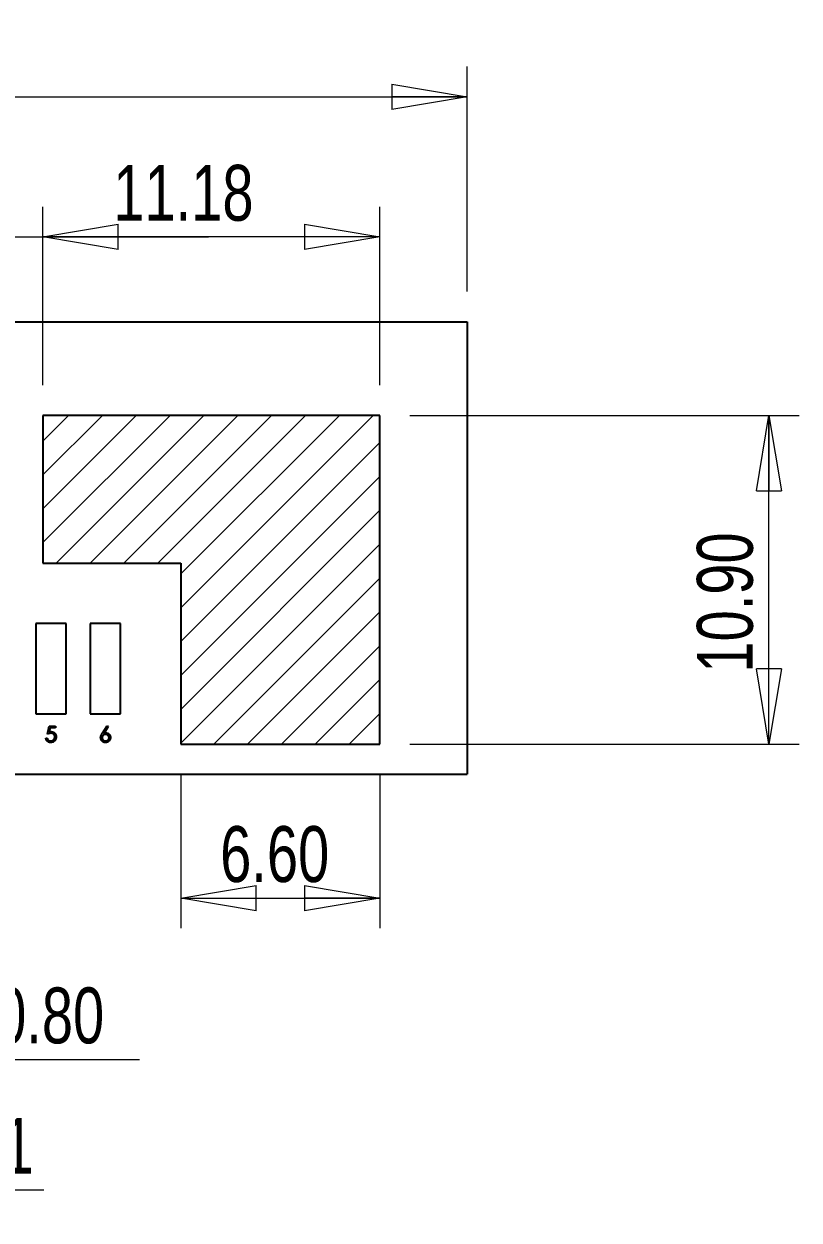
# Model space of a CAD drawing. Header units: millimetres. Extents: x 10 to 205, y 5 to 297.
# Drawn here: x 113.08 to 138.78, y 220.74 to 260.4 of the extents above; entities that cross this region are included whole.
import ezdxf

# ---------------------------------------------------------------- set-up
doc = ezdxf.new("R2010")
doc.units = ezdxf.units.MM
doc.styles.add('SLDTEXTSTYLE0', font='TXT', dxfattribs={"width": 0.75})
doc.dimstyles.new('SLDDIMSTYLE0', dxfattribs={"dimtxt": 1.852083, "dimasz": 2.5, "dimexe": 0, "dimexo": 0.0625, "dimgap": 0.463021, "dimtad": 1, "dimrnd": 1e-09, "dimzin": 12, "dimdsep": 46, "dimtxsty": 'SLDTEXTSTYLE0', "dimblk1": 'CLOSED', "dimblk2": 'CLOSED', "dimsah": 1, "dimcen": 0.09, "dimadec": 0, "dimazin": 3, "dimtfac": 1, "dimtofl": 0, "dimtmove": 0, "dimatfit": 3, "dimldrblk": 'CLOSED', "dimfxl": 1, "dimfrac": 2, "dimtolj": 1, "dimtzin": 12, "dimarcsym": 0})
doc.dimstyles.new('SLDDIMSTYLE1', dxfattribs={"dimtxt": 1.852083, "dimasz": 2.5, "dimexe": 0, "dimexo": 0.0625, "dimgap": 0.463021, "dimtad": 1, "dimrnd": 1e-09, "dimzin": 4, "dimdsep": 46, "dimtxsty": 'SLDTEXTSTYLE0', "dimblk1": 'CLOSED', "dimblk2": 'CLOSED', "dimsah": 1, "dimcen": 0.09, "dimadec": 0, "dimazin": 1, "dimtfac": 1, "dimtofl": 0, "dimtmove": 0, "dimatfit": 3, "dimldrblk": 'CLOSED', "dimfxl": 1, "dimfrac": 2, "dimtolj": 1, "dimtzin": 12, "dimarcsym": 0})
doc.dimstyles.new('SLDDIMSTYLE2', dxfattribs={"dimtxt": 1.852083, "dimasz": 2.5, "dimexe": 0, "dimexo": 0.0625, "dimgap": 0.463021, "dimtad": 1, "dimrnd": 1e-09, "dimzin": 12, "dimdsep": 46, "dimtxsty": 'SLDTEXTSTYLE0', "dimblk1": 'CLOSED', "dimblk2": 'CLOSED', "dimsah": 1, "dimcen": 0.09, "dimadec": 0, "dimazin": 3, "dimtfac": 1, "dimtmove": 0, "dimatfit": 0, "dimldrblk": 'CLOSED', "dimfxl": 1, "dimfrac": 2, "dimtolj": 1, "dimtzin": 12, "dimarcsym": 0})
doc.dimstyles.new('SLDDIMSTYLE3', dxfattribs={"dimtxt": 1.852083, "dimasz": 2.5, "dimexe": 0, "dimexo": 0.0625, "dimgap": 0.463021, "dimtad": 1, "dimrnd": 1e-09, "dimzin": 0, "dimdsep": 46, "dimtxsty": 'SLDTEXTSTYLE0', "dimblk1": 'CLOSED', "dimblk2": 'CLOSED', "dimsah": 1, "dimcen": 0.09, "dimadec": 0, "dimazin": 0, "dimtfac": 1, "dimtmove": 0, "dimatfit": 0, "dimldrblk": 'CLOSED', "dimfxl": 1, "dimfrac": 2, "dimtolj": 1, "dimtzin": 12, "dimarcsym": 0})

# ---------------------------------------------------------------- blocks, each defined once
blk = doc.blocks.new('SW_HATCH_0')
at = {"color": 0, "linetype": 'Continuous', "lineweight": 0}
for p, q in [((0, 0), (-0.852, -0.852)), ((1.123, 0), (-0.852, -1.975)), ((2.245, 0), (-0.852, -3.098)), ((3.368, 0), (-0.852, -4.22)), ((4.49, 0), (-0.41, -4.9)), ((5.613, 0), (0.713, -4.9)), ((6.735, 0), (1.835, -4.9)), ((7.858, 0), (2.958, -4.9)), ((8.98, 0), (3.723, -5.258)), ((10.103, 0), (3.723, -6.38)), ((10.323, -0.903), (3.723, -7.503)), ((10.323, -2.025), (3.723, -8.625)), ((10.323, -3.148), (3.723, -9.748)), ((10.323, -4.27), (3.723, -10.87)), ((10.323, -5.393), (4.815, -10.9)), ((10.323, -6.515), (5.938, -10.9)), ((10.323, -7.638), (7.061, -10.9)), ((10.323, -8.761), (8.183, -10.9)), ((10.323, -9.883), (9.306, -10.9))]:
    blk.add_line(p, q, dxfattribs=at)
blk = doc.blocks.new('_Closed')
at = {"color": 0, "linetype": 'ByBlock', "lineweight": -2}
for p, q in [((-1, 0.166667), (0, 0)), ((-1, 0.166667), (-1, -0.166667)), ((0, 0), (-1, -0.166667)), ((0, 0), (-1, 0))]:
    blk.add_line(p, q, dxfattribs=at)
blk = doc.blocks.new('_D')
at = {"color": 7, "linetype": 'Continuous', "lineweight": 0}
for p, q in [((94.783, 251.523), (94.783, 258.984)), ((127.783, 251.523), (127.783, 258.984)), ((94.783, 257.984), (127.783, 257.984))]:
    blk.add_line(p, q, dxfattribs=at)
at = {"color": 7, "linetype": 'Continuous', "lineweight": 18, "xscale": 2.5, "yscale": 2.5, "rotation": 180}
blk.add_blockref('_Closed', (94.783, 257.984), dxfattribs=at)
at = {"color": 7, "linetype": 'Continuous', "lineweight": 18, "xscale": 2.5, "yscale": 2.5}
blk.add_blockref('_Closed', (127.783, 257.984), dxfattribs=at)
at = {"color": 7, "linetype": 'Continuous', "lineweight": 18, "insert": (109.608, 260.372), "char_height": 1.8521, "attachment_point": 1, "style": 'SLDTEXTSTYLE0'}
blk.add_mtext('33', dxfattribs=at)
blk = doc.blocks.new('_D_1')
at = {"color": 7, "linetype": 'Continuous', "lineweight": 0}
for p, q in [((118.283, 235.523), (118.283, 230.416)), ((124.883, 235.523), (124.883, 230.416)), ((118.283, 231.416), (124.883, 231.416))]:
    blk.add_line(p, q, dxfattribs=at)
at = {"color": 7, "linetype": 'Continuous', "lineweight": 18, "xscale": 2.5, "yscale": 2.5, "rotation": 180}
blk.add_blockref('_Closed', (118.283, 231.416), dxfattribs=at)
at = {"color": 7, "linetype": 'Continuous', "lineweight": 18, "xscale": 2.5, "yscale": 2.5}
blk.add_blockref('_Closed', (124.883, 231.416), dxfattribs=at)
at = {"color": 7, "linetype": 'Continuous', "lineweight": 18, "insert": (119.59, 233.803), "char_height": 1.8521, "attachment_point": 1, "style": 'SLDTEXTSTYLE0'}
blk.add_mtext('6.60', dxfattribs=at)
blk = doc.blocks.new('_D_3')
at = {"color": 7, "linetype": 'Continuous', "lineweight": 0}
for p, q in [((106.283, 236.523), (106.283, 220.743)), ((107.283, 236.523), (107.283, 220.743)), ((106.283, 221.743), (100.783, 221.743)), ((106.283, 221.743), (107.283, 221.743)), ((107.283, 221.743), (113.743, 221.743))]:
    blk.add_line(p, q, dxfattribs=at)
at = {"color": 7, "linetype": 'Continuous', "lineweight": 18, "xscale": 2.5, "yscale": 2.5}
blk.add_blockref('_Closed', (106.283, 221.743), dxfattribs=at)
at = {"color": 7, "linetype": 'Continuous', "lineweight": 18, "xscale": 2.5, "yscale": 2.5, "rotation": 180}
blk.add_blockref('_Closed', (107.283, 221.743), dxfattribs=at)
at = {"color": 7, "linetype": 'Continuous', "lineweight": 18, "attachment_point": 1, "style": 'SLDTEXTSTYLE0'}
for s, insert, char_height in [('6-', (110.187, 224.131), 1.8521), ('1', (112.375, 224.131), 1.852)]:
    blk.add_mtext(s, dxfattribs=dict(at, insert=insert, char_height=char_height))
blk = doc.blocks.new('_D_5')
at = {"color": 7, "linetype": 'Continuous', "lineweight": 0}
for p, q in [((107.283, 236.523), (107.283, 225.066)), ((108.083, 236.523), (108.083, 225.066)), ((107.283, 226.066), (101.783, 226.066)), ((107.283, 226.066), (108.083, 226.066)), ((108.083, 226.066), (116.917, 226.066))]:
    blk.add_line(p, q, dxfattribs=at)
at = {"color": 7, "linetype": 'Continuous', "lineweight": 18, "xscale": 2.5, "yscale": 2.5}
blk.add_blockref('_Closed', (107.283, 226.066), dxfattribs=at)
at = {"color": 7, "linetype": 'Continuous', "lineweight": 18, "xscale": 2.5, "yscale": 2.5, "rotation": 180}
blk.add_blockref('_Closed', (108.083, 226.066), dxfattribs=at)
at = {"color": 7, "linetype": 'Continuous', "lineweight": 18, "char_height": 1.8521, "attachment_point": 1, "style": 'SLDTEXTSTYLE0'}
for s, insert in [('6-', (109.941, 228.454)), ('0.80', (112.129, 228.454))]:
    blk.add_mtext(s, dxfattribs=dict(at, insert=insert))
blk = doc.blocks.new('_D_6')
at = {"color": 7, "linetype": 'Continuous', "lineweight": 0}
for p, q in [((125.883, 247.423), (138.783, 247.423)), ((137.783, 236.523), (137.783, 247.423)), ((125.883, 236.523), (138.783, 236.523))]:
    blk.add_line(p, q, dxfattribs=at)
at = {"color": 7, "linetype": 'Continuous', "lineweight": 18, "xscale": 2.5, "yscale": 2.5}
for p, rotation in [((137.783, 247.423), 90), ((137.783, 236.523), 270)]:
    blk.add_blockref('_Closed', p, dxfattribs=dict(at, rotation=rotation))
at = {"color": 7, "linetype": 'Continuous', "lineweight": 18, "insert": (135.396, 238.894), "char_height": 1.8521, "attachment_point": 1, "rotation": 90, "style": 'SLDTEXTSTYLE0'}
blk.add_mtext('10.90', dxfattribs=at)
blk = doc.blocks.new('_D_7')
at = {"color": 7, "linetype": 'Continuous', "lineweight": 0}
for p, q in [((113.708, 248.423), (113.708, 254.34)), ((124.883, 248.423), (124.883, 254.34)), ((124.883, 253.34), (113.708, 253.34))]:
    blk.add_line(p, q, dxfattribs=at)
at = {"color": 7, "linetype": 'Continuous', "lineweight": 18, "xscale": 2.5, "yscale": 2.5, "rotation": 180}
blk.add_blockref('_Closed', (113.708, 253.34), dxfattribs=at)
at = {"color": 7, "linetype": 'Continuous', "lineweight": 18, "xscale": 2.5, "yscale": 2.5}
blk.add_blockref('_Closed', (124.883, 253.34), dxfattribs=at)
at = {"color": 7, "linetype": 'Continuous', "lineweight": 18, "insert": (116.048, 255.727), "char_height": 1.8521, "attachment_point": 1, "style": 'SLDTEXTSTYLE0'}
blk.add_mtext('11.18', dxfattribs=at)
blk = doc.blocks.new('_D_9')
at = {"color": 7, "linetype": 'Continuous', "lineweight": 0}
for p, q in [((108.858, 248.423), (108.858, 254.34)), ((113.708, 248.423), (113.708, 254.34)), ((108.858, 253.34), (103.358, 253.34)), ((108.858, 253.34), (113.708, 253.34)), ((113.708, 253.34), (119.208, 253.34))]:
    blk.add_line(p, q, dxfattribs=at)
at = {"color": 7, "linetype": 'Continuous', "lineweight": 18, "xscale": 2.5, "yscale": 2.5}
blk.add_blockref('_Closed', (108.858, 253.34), dxfattribs=at)
at = {"color": 7, "linetype": 'Continuous', "lineweight": 18, "xscale": 2.5, "yscale": 2.5, "rotation": 180}
blk.add_blockref('_Closed', (113.708, 253.34), dxfattribs=at)
at = {"color": 7, "linetype": 'Continuous', "lineweight": 18, "insert": (108.896, 255.727), "char_height": 1.8521, "attachment_point": 1, "style": 'SLDTEXTSTYLE0'}
blk.add_mtext('4.85', dxfattribs=at)

msp = doc.modelspace()

# ---------------------------------------------------------------- linework, layer by layer
at = {"color": 7, "linetype": 'Continuous', "lineweight": 25}
for p, q in [((94.783, 250.523), (127.783, 250.523)), ((127.783, 250.523), (127.783, 235.523)), ((113.708, 247.423), (113.708, 242.523)), ((124.883, 247.423), (113.708, 247.423)), ((124.883, 236.523), (124.883, 247.423)), ((113.708, 242.523), (118.283, 242.523)), ((118.283, 242.523), (118.283, 236.523)), ((113.483, 240.523), (113.483, 237.523)), ((114.483, 240.523), (113.483, 240.523)), ((114.483, 237.523), (114.483, 240.523)), ((115.283, 240.523), (115.283, 237.523)), ((116.283, 240.523), (115.283, 240.523)), ((116.283, 237.523), (116.283, 240.523)), ((113.483, 237.523), (114.483, 237.523)), ((115.283, 237.523), (116.283, 237.523)), ((113.861, 236.854), (113.915, 237.119)), ((113.915, 237.119), (114.132, 237.119)), ((113.952, 237.065), (113.924, 236.925)), ((114.132, 237.065), (113.952, 237.065)), ((114.132, 237.119), (114.132, 237.065)), ((115.686, 236.891), (115.844, 237.132)), ((115.881, 237.104), (115.741, 236.89)), ((115.844, 237.132), (115.881, 237.104)), ((113.807, 236.725), (113.854, 236.725)), ((118.283, 236.523), (124.883, 236.523)), ((94.783, 235.523), (127.783, 235.523))]:
    msp.add_line(p, q, dxfattribs=at)
for points, knots in [([(113.978, 236.881), (113.974, 236.881), (113.965, 236.881), (113.952, 236.88), (113.938, 236.878), (113.924, 236.875), (113.909, 236.871), (113.894, 236.866), (113.878, 236.861), (113.867, 236.856), (113.861, 236.854)], [0, 0, 0, 0, 0.102203, 0.2110233, 0.3250997, 0.4465021, 0.5737877, 0.7089007, 0.8503579, 1, 1, 1, 1]), ([(113.924, 236.925), (113.93, 236.927), (113.94, 236.93), (113.956, 236.933), (113.972, 236.935), (113.981, 236.936), (113.986, 236.936)], [0, 0, 0, 0, 0.275068, 0.532901, 0.773973, 1, 1, 1, 1]), ([(114.153, 236.763), (114.153, 236.758), (114.152, 236.75), (114.151, 236.737), (114.149, 236.725), (114.147, 236.712), (114.143, 236.7), (114.139, 236.689), (114.134, 236.678), (114.129, 236.666), (114.123, 236.656), (114.116, 236.646), (114.108, 236.637), (114.1, 236.628), (114.092, 236.62), (114.083, 236.612), (114.073, 236.605), (114.063, 236.599), (114.053, 236.594), (114.042, 236.589), (114.031, 236.585), (114.019, 236.582), (114.007, 236.579), (113.994, 236.578), (113.981, 236.576), (113.973, 236.576), (113.968, 236.576)], [0, 0, 0, 0, 0.0440145, 0.0874341, 0.1301184, 0.1725537, 0.2145548, 0.2562981, 0.2984382, 0.340849, 0.3827152, 0.423924, 0.4642462, 0.5040737, 0.5438619, 0.5835667, 0.6230943, 0.6632291, 0.7035513, 0.7439379, 0.7845413, 0.8257501, 0.8677574, 0.9107452, 0.9549144, 1, 1, 1, 1]), ([(113.971, 236.63), (113.976, 236.631), (113.984, 236.631), (113.998, 236.633), (114.01, 236.636), (114.022, 236.64), (114.034, 236.645), (114.045, 236.652), (114.056, 236.66), (114.066, 236.669), (114.075, 236.678), (114.083, 236.689), (114.09, 236.7), (114.096, 236.712), (114.1, 236.724), (114.103, 236.737), (114.105, 236.751), (114.105, 236.76), (114.105, 236.765)], [0, 0, 0, 0, 0.0642073, 0.1264247, 0.1876803, 0.2482164, 0.3083051, 0.369661, 0.4316986, 0.4959469, 0.559758, 0.6222954, 0.6839106, 0.7450924, 0.8067402, 0.8690866, 0.93329, 1, 1, 1, 1]), ([(114.105, 236.765), (114.105, 236.769), (114.105, 236.777), (114.103, 236.789), (114.101, 236.801), (114.097, 236.812), (114.092, 236.822), (114.086, 236.832), (114.079, 236.841), (114.071, 236.849), (114.062, 236.857), (114.052, 236.863), (114.041, 236.869), (114.03, 236.874), (114.018, 236.877), (114.005, 236.88), (113.992, 236.881), (113.982, 236.881), (113.978, 236.881)], [0, 0, 0, 0, 0.065351, 0.127916, 0.18836, 0.247216, 0.30563, 0.36377, 0.422661, 0.482687, 0.5433, 0.604118, 0.664965, 0.727413, 0.791468, 0.858055, 0.927037, 1, 1, 1, 1]), ([(113.986, 236.936), (113.992, 236.936), (114.004, 236.935), (114.021, 236.933), (114.037, 236.929), (114.052, 236.924), (114.067, 236.917), (114.081, 236.909), (114.094, 236.899), (114.106, 236.887), (114.117, 236.875), (114.127, 236.861), (114.135, 236.847), (114.141, 236.832), (114.147, 236.816), (114.15, 236.799), (114.152, 236.781), (114.153, 236.769), (114.153, 236.763)], [0, 0, 0, 0, 0.065808, 0.129394, 0.190894, 0.251281, 0.310815, 0.370371, 0.430768, 0.492881, 0.555104, 0.616067, 0.677256, 0.73826, 0.800762, 0.864778, 0.931045, 1, 1, 1, 1]), ([(115.627, 236.737), (115.627, 236.743), (115.628, 236.754), (115.63, 236.771), (115.634, 236.788), (115.639, 236.803), (115.644, 236.815), (115.648, 236.824), (115.653, 236.834), (115.658, 236.845), (115.664, 236.856), (115.671, 236.867), (115.678, 236.879), (115.684, 236.887), (115.686, 236.891)], [0, 0, 0, 0, 0.097818, 0.199726, 0.305276, 0.415811, 0.474472, 0.537274, 0.603657, 0.674299, 0.749834, 0.828598, 0.912378, 1, 1, 1, 1]), ([(115.786, 236.841), (115.782, 236.841), (115.774, 236.84), (115.762, 236.839), (115.751, 236.837), (115.741, 236.833), (115.731, 236.829), (115.722, 236.824), (115.713, 236.817), (115.705, 236.81), (115.698, 236.802), (115.692, 236.794), (115.687, 236.785), (115.682, 236.776), (115.679, 236.766), (115.676, 236.756), (115.675, 236.746), (115.675, 236.739), (115.675, 236.735)], [0, 0, 0, 0, 0.0705993, 0.1379009, 0.2031962, 0.2667897, 0.3291064, 0.3906535, 0.4526531, 0.515748, 0.5779263, 0.63893, 0.6983507, 0.757296, 0.8163938, 0.8762669, 0.9368171, 1, 1, 1, 1]), ([(115.741, 236.89), (115.75, 236.891), (115.768, 236.894), (115.787, 236.895), (115.796, 236.895)], [0, 0, 0, 0, 0.512659, 1, 1, 1, 1]), ([(115.905, 236.735), (115.905, 236.739), (115.905, 236.746), (115.903, 236.756), (115.901, 236.766), (115.897, 236.776), (115.892, 236.785), (115.886, 236.794), (115.879, 236.802), (115.87, 236.81), (115.861, 236.817), (115.852, 236.824), (115.842, 236.829), (115.832, 236.833), (115.821, 236.837), (115.81, 236.839), (115.798, 236.84), (115.79, 236.841), (115.786, 236.841)], [0, 0, 0, 0, 0.061138, 0.119994, 0.178225, 0.236256, 0.294929, 0.354716, 0.41673, 0.480664, 0.545832, 0.609758, 0.672971, 0.736017, 0.799839, 0.864775, 0.931088, 1, 1, 1, 1]), ([(115.796, 236.895), (115.801, 236.895), (115.812, 236.895), (115.827, 236.892), (115.842, 236.889), (115.856, 236.884), (115.87, 236.877), (115.883, 236.87), (115.896, 236.86), (115.907, 236.85), (115.918, 236.838), (115.927, 236.826), (115.935, 236.813), (115.942, 236.799), (115.947, 236.785), (115.95, 236.77), (115.952, 236.754), (115.953, 236.744), (115.953, 236.738)], [0, 0, 0, 0, 0.065231, 0.128405, 0.190067, 0.250943, 0.311546, 0.372863, 0.435024, 0.499072, 0.563091, 0.62551, 0.68668, 0.747283, 0.808563, 0.870742, 0.934341, 1, 1, 1, 1]), ([(113.968, 236.576), (113.963, 236.576), (113.953, 236.576), (113.937, 236.579), (113.923, 236.582), (113.909, 236.586), (113.895, 236.592), (113.883, 236.599), (113.871, 236.608), (113.859, 236.618), (113.849, 236.628), (113.84, 236.64), (113.831, 236.652), (113.824, 236.665), (113.818, 236.679), (113.813, 236.694), (113.809, 236.709), (113.808, 236.72), (113.807, 236.725)], [0, 0, 0, 0, 0.065421, 0.128708, 0.190236, 0.250724, 0.310637, 0.370766, 0.431615, 0.493523, 0.555883, 0.617342, 0.678668, 0.740711, 0.802985, 0.866803, 0.932347, 1, 1, 1, 1]), ([(113.854, 236.725), (113.855, 236.72), (113.858, 236.711), (113.863, 236.697), (113.869, 236.685), (113.876, 236.674), (113.884, 236.665), (113.894, 236.656), (113.905, 236.649), (113.917, 236.642), (113.93, 236.637), (113.943, 236.633), (113.957, 236.631), (113.966, 236.631), (113.971, 236.63)], [0, 0, 0, 0, 0.094687, 0.181994, 0.264377, 0.34218, 0.418618, 0.496509, 0.577369, 0.661511, 0.746733, 0.831258, 0.915206, 1, 1, 1, 1]), ([(115.787, 236.576), (115.78, 236.576), (115.766, 236.577), (115.745, 236.581), (115.725, 236.588), (115.707, 236.597), (115.689, 236.608), (115.673, 236.622), (115.659, 236.638), (115.648, 236.656), (115.639, 236.675), (115.632, 236.695), (115.628, 236.716), (115.627, 236.73), (115.627, 236.737)], [0, 0, 0, 0, 0.084335, 0.167052, 0.249566, 0.33274, 0.415915, 0.497828, 0.580373, 0.6646, 0.749467, 0.83251, 0.915639, 1, 1, 1, 1]), ([(115.675, 236.735), (115.675, 236.732), (115.675, 236.725), (115.677, 236.714), (115.679, 236.704), (115.683, 236.695), (115.688, 236.686), (115.694, 236.677), (115.7, 236.669), (115.708, 236.661), (115.717, 236.654), (115.726, 236.648), (115.736, 236.642), (115.746, 236.638), (115.756, 236.635), (115.767, 236.632), (115.778, 236.631), (115.786, 236.631), (115.79, 236.63)], [0, 0, 0, 0, 0.061842, 0.121262, 0.180746, 0.239231, 0.298308, 0.358183, 0.420359, 0.484792, 0.549938, 0.613718, 0.676681, 0.739154, 0.8022, 0.86674, 0.93205, 1, 1, 1, 1]), ([(115.953, 236.738), (115.953, 236.731), (115.952, 236.716), (115.948, 236.695), (115.941, 236.675), (115.932, 236.656), (115.92, 236.638), (115.906, 236.623), (115.89, 236.609), (115.872, 236.597), (115.852, 236.588), (115.831, 236.581), (115.809, 236.577), (115.795, 236.576), (115.787, 236.576)], [0, 0, 0, 0, 0.085948, 0.169125, 0.250399, 0.33229, 0.413364, 0.494172, 0.576022, 0.660757, 0.745783, 0.830044, 0.914028, 1, 1, 1, 1]), ([(115.79, 236.63), (115.794, 236.631), (115.802, 236.631), (115.813, 236.632), (115.824, 236.635), (115.834, 236.638), (115.844, 236.642), (115.854, 236.648), (115.863, 236.654), (115.872, 236.661), (115.879, 236.669), (115.886, 236.677), (115.892, 236.686), (115.897, 236.695), (115.901, 236.704), (115.903, 236.714), (115.905, 236.725), (115.905, 236.732), (115.905, 236.735)], [0, 0, 0, 0, 0.067962, 0.133283, 0.197835, 0.260892, 0.323377, 0.38635, 0.449638, 0.514795, 0.57924, 0.641814, 0.701359, 0.760727, 0.819222, 0.878716, 0.938147, 1, 1, 1, 1])]:
    msp.add_open_spline(points, degree=3, knots=knots, dxfattribs=at)

# ---------------------------------------------------------------- block references
at = {"color": 7, "linetype": 'Continuous', "lineweight": 0}
msp.add_blockref('SW_HATCH_0', (114.561, 247.423), dxfattribs=at)

# ---------------------------------------------------------------- dimensions: what is measured, and where the dimension line sits
at = {"color": 7, "linetype": 'Continuous', "lineweight": 18}
for base, p1, p2, dimstyle, picture, middle in [((127.783, 257.984), (94.783, 250.523), (127.783, 250.523), 'SLDDIMSTYLE0', '_D', (110.977, 257.984)), ((113.708, 253.34), (108.858, 247.423), (113.708, 247.423), 'SLDDIMSTYLE2', '_D_9', (111.29, 253.34)), ((113.708166923, 253.33991655), (124.883166923, 247.4225916), (113.708166923, 247.4225916), 'SLDDIMSTYLE0', '_D_7', (119.125997433, 253.33991655)), ((124.883, 231.416), (118.283, 236.523), (124.883, 236.523), 'SLDDIMSTYLE1', '_D_1', (121.984, 231.416))]:
    dim = msp.add_linear_dim(base=base, p1=p1, p2=p2, dimstyle=dimstyle, dxfattribs=at)
    dim.commit()
    dim.dimension.update_dxf_attribs({"geometry": picture, "text_midpoint": middle, "dimtype": 160})
dim = msp.add_linear_dim(base=(137.783, 247.423), p1=(124.883, 236.523), p2=(124.883, 247.423), angle=90, dimstyle='SLDDIMSTYLE1', dxfattribs=at)
dim.commit()
dim.dimension.update_dxf_attribs({"geometry": '_D_6', "text_midpoint": (137.783, 241.973), "dimtype": 160})
for base, p1, p2, dimstyle, picture, middle in [((107.283, 221.743), (106.283, 237.523), (107.283, 237.523), 'SLDDIMSTYLE2', '_D_3', (111.965, 221.743)), ((108.083, 226.066), (107.283, 237.523), (108.083, 237.523), 'SLDDIMSTYLE3', '_D_5', (113.429, 226.066))]:
    dim = msp.add_linear_dim(base=base, p1=p1, p2=p2, text='6-<>', dimstyle=dimstyle, dxfattribs=at)
    dim.commit()
    dim.dimension.update_dxf_attribs({"geometry": picture, "text_midpoint": middle, "dimtype": 160})

doc.saveas('drawing.dxf')
